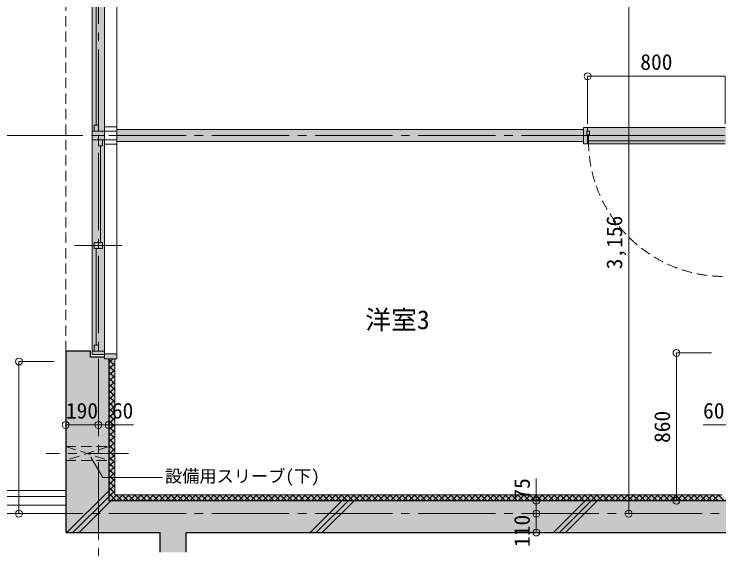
# Model space of a CAD drawing. Units: millimetres at full size, sheet at 1:50. Extents: x -9674 to 9699, y -6794 to 6791.
# Drawn here: x -7242 to -3144, y -3113 to -1 of the extents above; entities that cross this region are included whole.
import ezdxf
from ezdxf.enums import TextEntityAlignment as Align

# ---------------------------------------------------------------- set-up
doc = ezdxf.new("R2010")
doc.units = ezdxf.units.MM
doc.header["$LTSCALE"] = 50
doc.header["$PDMODE"] = 32
doc.header["$PDSIZE"] = 40
for name, pattern in [('CHAIN1', [8, 5, -1, 1, -1]), ('CHAIN2', [12, 9, -1, 1, -1]), ('DASHED1', [1.8, 1.2, -0.6])]:
    doc.linetypes.add(name, pattern=pattern)
for name, color, linetype, lineweight in [('1-0_芯', 7, 'CHAIN2', 9), ('1-1_躯体', 2, 'Continuous', 25), ('1-2_間仕切', 3, 'Continuous', 18), ('1-3_建具', 3, 'Continuous', 18), ('1-6_ﾊﾞﾙｺﾆｰ・階段', 7, 'Continuous', 9), ('1-7_その他', 7, 'DASHED1', 9), ('1-8_ハッチ', 4, 'Continuous', 9), ('1-A_文字', 7, 'Continuous', 9), ('1-B_寸法', 7, 'Continuous', 9), ('1-C_梁', 7, 'DASHED1', 9)]:
    doc.layers.add(name, color=color, linetype=linetype, lineweight=lineweight)
for name, color, linetype in [('4-0', 1, 'Continuous'), ('4-1', 2, 'Continuous'), ('4-2', 4, 'Continuous'), ('4-F', 4, 'Continuous')]:
    doc.layers.add(name, color=color, linetype=linetype)
doc.styles.add('ＭＳ ゴシック', font='')
doc.styles.get('ＭＳ ゴシック').set_extended_font_data('MS Gothic')

msp = doc.modelspace()

# ---------------------------------------------------------------- linework, layer by layer
at = {"layer": '1-0_芯'}
for p, q in [((-6752.5, -3658.14), (-6752.5, 5061.86)), ((-8492.5, -708.14), (-3032.5, -708.14)), ((-8492.5, -2908.14), (8517.5, -2908.14))]:
    msp.add_line(p, q, dxfattribs=at)
at = {"layer": '1-1_躯体'}
for p, q in [((-6797.5, -1963.14), (-6942.5, -1963.14)), ((-6942.5, -1963.14), (-6942.5, -3018.14)), ((-6797.5, -1998.14), (-6797.5, -1963.14)), ((-6717.5, -1998.14), (-6797.5, -1998.14)), ((-6692.5, -2008.14), (-6692.5, -2833.14)), ((-3092.5, -2833.14), (-6692.5, -2833.14)), ((-6942.5, -3018.14), (-6392.5, -3018.14)), ((-6392.5, -3133.14), (-6392.5, -3018.14)), ((-6242.5, -3133.14), (-6242.5, -3018.14)), ((-6242.5, -3018.14), (-1707.5, -3018.14))]:
    msp.add_line(p, q, dxfattribs=at)
at = {"layer": '1-2_間仕切'}
for p, q in [((-6645.5, -673.14), (-3932.5, -673.14)), ((-6645.5, -743.14), (-3932.5, -743.14))]:
    msp.add_line(p, q, dxfattribs=at)
at = {"layer": '1-3_建具', "color": 7, "lineweight": 9}
for p, q in [((-6645.5, 3131.86), (-6645.5, -1978.14)), ((-6787.5, -668.14), (-6787.5, 1321.86)), ((-6717.5, -668.14), (-6717.5, 1321.86)), ((-6787.5, -748.14), (-6787.5, -668.14)), ((-6717.5, -683.14), (-6787.5, -683.14)), ((-6717.5, -658.14), (-6645.5, -658.14)), ((-6717.5, -668.14), (-6717.5, -748.14)), ((-6717.5, -683.14), (-6645.5, -683.14)), ((-3907.5, -660.64), (-3107.5, -660.64)), ((-6787.5, -708.14), (-6717.5, -708.14)), ((-6717.5, -733.14), (-6787.5, -733.14)), ((-6717.5, -733.14), (-6645.5, -733.14)), ((-6787.5, -1948.14), (-6787.5, -748.14)), ((-6717.5, -1948.14), (-6717.5, -748.14)), ((-6717.5, -758.14), (-6645.5, -758.14)), ((-3107.5, -755.64), (-3907.5, -755.64)), ((-6890.98, -1348.14), (-6614.02, -1348.14)), ((-6787.5, -1983.14), (-6787.5, -1948.14)), ((-6717.5, -1963.14), (-6787.5, -1963.14)), ((-6717.5, -1948.14), (-6717.5, -1983.14)), ((-6787.5, -1983.14), (-6717.5, -1983.14))]:
    msp.add_line(p, q, dxfattribs=at)
at = {"layer": '1-3_建具'}
for p, q in [((-6764.5, -648.14), (-6764.5, 309.36)), ((-6776.5, -648.14), (-6776.5, -683.14)), ((-3907.5, -660.64), (-3932.5, -660.64)), ((-3932.5, -755.64), (-3932.5, -660.64)), ((-3912.5, -683.14), (-3897.5, -683.14)), ((-3912.5, -703.14), (-3912.5, -683.14)), ((-3907.5, -683.14), (-3907.5, -660.64)), ((-3897.5, -703.14), (-3897.5, -683.14)), ((-6752.5, -768.14), (-6752.5, -733.14)), ((-6728.5, -768.14), (-6728.5, -733.14)), ((-3912.5, -703.14), (-3897.5, -703.14)), ((-3907.5, -703.14), (-3907.5, -755.64)), ((-3902.5, -738.14), (-3902.5, -708.14)), ((-3902.5, -708.14), (-3112.5, -708.14)), ((-6752.5, -768.14), (-6728.5, -768.14)), ((-6740.5, -1330.64), (-6740.5, -768.14)), ((-3907.5, -755.64), (-3932.5, -755.64)), ((-3112.5, -738.14), (-3902.5, -738.14)), ((-6728.5, -1330.64), (-6776.5, -1330.64)), ((-6776.5, -1330.64), (-6776.5, -1365.64)), ((-6752.5, -1330.64), (-6752.5, -1365.64)), ((-6764.5, -1928.14), (-6764.5, -1365.64)), ((-6776.5, -1928.14), (-6776.5, -1963.14)), ((-6776.5, -1928.14), (-6752.5, -1928.14)), ((-6752.5, -1928.14), (-6752.5, -1963.14))]:
    msp.add_line(p, q, dxfattribs=at)
for points in [[(-6776.5, -648.14), (-6752.5, -648.14), (-6752.5, -683.14)], [(-6728.5, -1330.64), (-6728.5, -1365.64), (-6776.5, -1365.64)], [(-6645.5, -2008.14), (-6645.5, -1978.14), (-6717.5, -1978.14)], [(-6645.5, -2008.14), (-6717.5, -2008.14), (-6717.5, -1978.14)]]:
    msp.add_lwpolyline(points, dxfattribs=at)
at = {"layer": '1-3_建具', "color": 7, "linetype": 'DASHED1', "lineweight": 9}
msp.add_arc((-3112.5, -738.14), 790, 180, 270, dxfattribs=at)
at = {"layer": '1-6_ﾊﾞﾙｺﾆｰ・階段'}
for p, q in [((-8107.5, -2773.14), (-6942.5, -2773.14)), ((-8142.5, -2808.14), (-6942.5, -2808.14)), ((-8192.5, -2858.14), (-6942.5, -2858.14)), ((-8242.5, -2908.14), (-6942.5, -2908.14))]:
    msp.add_line(p, q, dxfattribs=at)
at = {"layer": '1-7_その他'}
for p, q in [((-6942.5, -2518.14), (-6692.5, -2518.14)), ((-6942.5, -2518.14), (-6692.5, -2598.14)), ((-6692.5, -2518.14), (-6942.5, -2598.14)), ((-6942.5, -2598.14), (-6692.5, -2598.14))]:
    msp.add_line(p, q, dxfattribs=at)
at = {"layer": '1-7_その他', "linetype": 'CHAIN1'}
msp.add_line((-6577.5, -2558.14), (-7057.5, -2558.14), dxfattribs=at)
at = {"layer": '1-8_ハッチ'}
for p, q in [((-6692.5, -2032.89), (-6667.76, -2008.14)), ((-6692.5, -2012.21), (-6657.5, -2047.21)), ((-6692.5, -2068.24), (-6657.5, -2033.24)), ((-6692.5, -2047.56), (-6657.5, -2082.56)), ((-6661.21, -2008.14), (-6657.5, -2011.85)), ((-6657.5, -2008.14), (-6657.5, -2798.14)), ((-6692.5, -2103.6), (-6657.5, -2068.6)), ((-6692.5, -2082.92), (-6657.5, -2117.92)), ((-6692.5, -2138.96), (-6657.5, -2103.96)), ((-6692.5, -2118.27), (-6657.5, -2153.27)), ((-6692.5, -2174.31), (-6657.5, -2139.31)), ((-6692.5, -2153.63), (-6657.5, -2188.63)), ((-6692.5, -2209.67), (-6657.5, -2174.67)), ((-6692.5, -2188.98), (-6657.5, -2223.98)), ((-6692.5, -2245.02), (-6657.5, -2210.02)), ((-6692.5, -2224.34), (-6657.5, -2259.34)), ((-6692.5, -2280.38), (-6657.5, -2245.38)), ((-6692.5, -2259.69), (-6657.5, -2294.69)), ((-6692.5, -2315.73), (-6657.5, -2280.73)), ((-6692.5, -2295.05), (-6657.5, -2330.05)), ((-6692.5, -2351.09), (-6657.5, -2316.09)), ((-6692.5, -2330.41), (-6657.5, -2365.41)), ((-6692.5, -2386.44), (-6657.5, -2351.44)), ((-6692.5, -2365.76), (-6657.5, -2400.76)), ((-6692.5, -2421.8), (-6657.5, -2386.8)), ((-6692.5, -2401.12), (-6657.5, -2436.12)), ((-6692.5, -2457.15), (-6657.5, -2422.15)), ((-6692.5, -2436.47), (-6657.5, -2471.47)), ((-6692.5, -2492.51), (-6657.5, -2457.51)), ((-6692.5, -2471.83), (-6657.5, -2506.83)), ((-6692.5, -2527.86), (-6657.5, -2492.86)), ((-6692.5, -2507.18), (-6657.5, -2542.18)), ((-6692.5, -2563.22), (-6657.5, -2528.22)), ((-6692.5, -2542.54), (-6657.5, -2577.54)), ((-6692.5, -2598.57), (-6657.5, -2563.57)), ((-6692.5, -2577.89), (-6657.5, -2612.89)), ((-6692.5, -2633.93), (-6657.5, -2598.93)), ((-6692.5, -2613.25), (-6657.5, -2648.25)), ((-6692.5, -2669.29), (-6657.5, -2634.29)), ((-6692.5, -2648.6), (-6657.5, -2683.6)), ((-6692.5, -2704.64), (-6657.5, -2669.64)), ((-6692.5, -2683.96), (-6657.5, -2718.96)), ((-6692.5, -2740), (-6657.5, -2705)), ((-6692.5, -2719.31), (-6657.5, -2754.31)), ((-6692.5, -2775.35), (-6657.5, -2740.35)), ((-6935.29, -3018.14), (-6692.5, -2775.35)), ((-6692.5, -2754.67), (-6657.5, -2789.67)), ((-6692.5, -2810.71), (-6657.5, -2775.71)), ((-6899.94, -3018.14), (-6692.5, -2810.71)), ((-6692.5, -2790.02), (-6649.38, -2833.14)), ((-6692.5, -2825.38), (-6684.74, -2833.14)), ((-6679.58, -2833.14), (-6644.58, -2798.14)), ((-3127.5, -2798.14), (-6657.5, -2798.14)), ((-6649.03, -2798.14), (-6614.03, -2833.14)), ((-6644.23, -2833.14), (-6609.23, -2798.14)), ((-6613.67, -2798.14), (-6578.67, -2833.14)), ((-6608.87, -2833.14), (-6573.87, -2798.14)), ((-6578.31, -2798.14), (-6543.31, -2833.14)), ((-6573.52, -2833.14), (-6538.52, -2798.14)), ((-6542.96, -2798.14), (-6507.96, -2833.14)), ((-6538.16, -2833.14), (-6503.16, -2798.14)), ((-6507.6, -2798.14), (-6472.6, -2833.14)), ((-6502.81, -2833.14), (-6467.81, -2798.14)), ((-6472.25, -2798.14), (-6437.25, -2833.14)), ((-6467.45, -2833.14), (-6432.45, -2798.14)), ((-6436.89, -2798.14), (-6401.89, -2833.14)), ((-6432.1, -2833.14), (-6397.1, -2798.14)), ((-6401.54, -2798.14), (-6366.54, -2833.14)), ((-6396.74, -2833.14), (-6361.74, -2798.14)), ((-6366.18, -2798.14), (-6331.18, -2833.14)), ((-6361.38, -2833.14), (-6326.38, -2798.14)), ((-6330.83, -2798.14), (-6295.83, -2833.14)), ((-6326.03, -2833.14), (-6291.03, -2798.14)), ((-6295.47, -2798.14), (-6260.47, -2833.14)), ((-6290.67, -2833.14), (-6255.67, -2798.14)), ((-6260.12, -2798.14), (-6225.12, -2833.14)), ((-6255.32, -2833.14), (-6220.32, -2798.14)), ((-6224.76, -2798.14), (-6189.76, -2833.14)), ((-6219.96, -2833.14), (-6184.96, -2798.14)), ((-6189.41, -2798.14), (-6154.41, -2833.14)), ((-6184.61, -2833.14), (-6149.61, -2798.14)), ((-6154.05, -2798.14), (-6119.05, -2833.14)), ((-6149.25, -2833.14), (-6114.25, -2798.14)), ((-6118.69, -2798.14), (-6083.69, -2833.14)), ((-6113.9, -2833.14), (-6078.9, -2798.14)), ((-6083.34, -2798.14), (-6048.34, -2833.14)), ((-6078.54, -2833.14), (-6043.54, -2798.14)), ((-6047.98, -2798.14), (-6012.98, -2833.14)), ((-6043.19, -2833.14), (-6008.19, -2798.14)), ((-6012.63, -2798.14), (-5977.63, -2833.14)), ((-6007.83, -2833.14), (-5972.83, -2798.14)), ((-5977.27, -2798.14), (-5942.27, -2833.14)), ((-5972.48, -2833.14), (-5937.48, -2798.14)), ((-5941.92, -2798.14), (-5906.92, -2833.14)), ((-5937.12, -2833.14), (-5902.12, -2798.14)), ((-5906.56, -2798.14), (-5871.56, -2833.14)), ((-5901.76, -2833.14), (-5866.76, -2798.14)), ((-5871.21, -2798.14), (-5836.21, -2833.14)), ((-5866.41, -2833.14), (-5831.41, -2798.14)), ((-5835.85, -2798.14), (-5800.85, -2833.14)), ((-5831.05, -2833.14), (-5796.05, -2798.14)), ((-5800.5, -2798.14), (-5765.5, -2833.14)), ((-5795.7, -2833.14), (-5760.7, -2798.14)), ((-5765.14, -2798.14), (-5730.14, -2833.14)), ((-5760.34, -2833.14), (-5725.34, -2798.14)), ((-5729.79, -2798.14), (-5694.79, -2833.14)), ((-5724.99, -2833.14), (-5689.99, -2798.14)), ((-5694.43, -2798.14), (-5659.43, -2833.14)), ((-5689.63, -2833.14), (-5654.63, -2798.14)), ((-5659.08, -2798.14), (-5624.08, -2833.14)), ((-5654.28, -2833.14), (-5619.28, -2798.14)), ((-5623.72, -2798.14), (-5588.72, -2833.14)), ((-5618.92, -2833.14), (-5583.92, -2798.14)), ((-5588.36, -2798.14), (-5553.36, -2833.14)), ((-5583.57, -2833.14), (-5548.57, -2798.14)), ((-5553.01, -2798.14), (-5518.01, -2833.14)), ((-5548.21, -2833.14), (-5513.21, -2798.14)), ((-5517.65, -2798.14), (-5482.65, -2833.14)), ((-5512.86, -2833.14), (-5477.86, -2798.14)), ((-5482.3, -2798.14), (-5447.3, -2833.14)), ((-5477.5, -2833.14), (-5442.5, -2798.14)), ((-5446.94, -2798.14), (-5411.94, -2833.14)), ((-5442.15, -2833.14), (-5407.15, -2798.14)), ((-5411.59, -2798.14), (-5376.59, -2833.14)), ((-5406.79, -2833.14), (-5371.79, -2798.14)), ((-5376.23, -2798.14), (-5341.23, -2833.14)), ((-5371.43, -2833.14), (-5336.43, -2798.14)), ((-5340.88, -2798.14), (-5305.88, -2833.14)), ((-5336.08, -2833.14), (-5301.08, -2798.14)), ((-5305.52, -2798.14), (-5270.52, -2833.14)), ((-5300.72, -2833.14), (-5265.72, -2798.14)), ((-5270.17, -2798.14), (-5235.17, -2833.14)), ((-5265.37, -2833.14), (-5230.37, -2798.14)), ((-5234.81, -2798.14), (-5199.81, -2833.14)), ((-5230.01, -2833.14), (-5195.01, -2798.14)), ((-5199.46, -2798.14), (-5164.46, -2833.14)), ((-5194.66, -2833.14), (-5159.66, -2798.14)), ((-5164.1, -2798.14), (-5129.1, -2833.14)), ((-5159.3, -2833.14), (-5124.3, -2798.14)), ((-5128.75, -2798.14), (-5093.75, -2833.14)), ((-5123.95, -2833.14), (-5088.95, -2798.14)), ((-5093.39, -2798.14), (-5058.39, -2833.14)), ((-5088.59, -2833.14), (-5053.59, -2798.14)), ((-5058.03, -2798.14), (-5023.03, -2833.14)), ((-5053.24, -2833.14), (-5018.24, -2798.14)), ((-5022.68, -2798.14), (-4987.68, -2833.14)), ((-5017.88, -2833.14), (-4982.88, -2798.14)), ((-4987.32, -2798.14), (-4952.32, -2833.14)), ((-4982.53, -2833.14), (-4947.53, -2798.14)), ((-4951.97, -2798.14), (-4916.97, -2833.14)), ((-4947.17, -2833.14), (-4912.17, -2798.14)), ((-4916.61, -2798.14), (-4881.61, -2833.14)), ((-4911.82, -2833.14), (-4876.82, -2798.14)), ((-4881.26, -2798.14), (-4846.26, -2833.14)), ((-4876.46, -2833.14), (-4841.46, -2798.14)), ((-4845.9, -2798.14), (-4810.9, -2833.14)), ((-4841.1, -2833.14), (-4806.1, -2798.14)), ((-4810.55, -2798.14), (-4775.55, -2833.14)), ((-4805.75, -2833.14), (-4770.75, -2798.14)), ((-4775.19, -2798.14), (-4740.19, -2833.14)), ((-4770.39, -2833.14), (-4735.39, -2798.14)), ((-4739.84, -2798.14), (-4704.84, -2833.14)), ((-4735.04, -2833.14), (-4700.04, -2798.14)), ((-4704.48, -2798.14), (-4669.48, -2833.14)), ((-4699.68, -2833.14), (-4664.68, -2798.14)), ((-4669.13, -2798.14), (-4634.13, -2833.14)), ((-4664.33, -2833.14), (-4629.33, -2798.14)), ((-4633.77, -2798.14), (-4598.77, -2833.14)), ((-4628.97, -2833.14), (-4593.97, -2798.14)), ((-4598.42, -2798.14), (-4563.42, -2833.14)), ((-4593.62, -2833.14), (-4558.62, -2798.14)), ((-4563.06, -2798.14), (-4528.06, -2833.14)), ((-4558.26, -2833.14), (-4523.26, -2798.14)), ((-4527.7, -2798.14), (-4492.7, -2833.14)), ((-4522.91, -2833.14), (-4487.91, -2798.14)), ((-4492.35, -2798.14), (-4457.35, -2833.14)), ((-4487.55, -2833.14), (-4452.55, -2798.14)), ((-4456.99, -2798.14), (-4421.99, -2833.14)), ((-4452.2, -2833.14), (-4417.2, -2798.14)), ((-4421.64, -2798.14), (-4386.64, -2833.14)), ((-4416.84, -2833.14), (-4381.84, -2798.14)), ((-4386.28, -2798.14), (-4351.28, -2833.14)), ((-4381.49, -2833.14), (-4346.49, -2798.14)), ((-4350.93, -2798.14), (-4315.93, -2833.14)), ((-4346.13, -2833.14), (-4311.13, -2798.14)), ((-4315.57, -2798.14), (-4280.57, -2833.14)), ((-4310.77, -2833.14), (-4275.77, -2798.14)), ((-4280.22, -2798.14), (-4245.22, -2833.14)), ((-4275.42, -2833.14), (-4240.42, -2798.14)), ((-4244.86, -2798.14), (-4209.86, -2833.14)), ((-4240.06, -2833.14), (-4205.06, -2798.14)), ((-4209.51, -2798.14), (-4174.51, -2833.14)), ((-4204.71, -2833.14), (-4169.71, -2798.14)), ((-4174.15, -2798.14), (-4139.15, -2833.14)), ((-4169.35, -2833.14), (-4134.35, -2798.14)), ((-4138.8, -2798.14), (-4103.8, -2833.14)), ((-4134, -2833.14), (-4099, -2798.14)), ((-4103.44, -2798.14), (-4068.44, -2833.14)), ((-4098.64, -2833.14), (-4063.64, -2798.14)), ((-4068.09, -2798.14), (-4033.09, -2833.14)), ((-4063.29, -2833.14), (-4028.29, -2798.14)), ((-4032.73, -2798.14), (-3997.73, -2833.14)), ((-4027.93, -2833.14), (-3992.93, -2798.14)), ((-3997.37, -2798.14), (-3962.37, -2833.14)), ((-3992.58, -2833.14), (-3957.58, -2798.14)), ((-3962.02, -2798.14), (-3927.02, -2833.14)), ((-3957.22, -2833.14), (-3922.22, -2798.14)), ((-3926.66, -2798.14), (-3891.66, -2833.14)), ((-3921.87, -2833.14), (-3886.87, -2798.14)), ((-3891.31, -2798.14), (-3856.31, -2833.14)), ((-3886.51, -2833.14), (-3851.51, -2798.14)), ((-3855.95, -2798.14), (-3820.95, -2833.14)), ((-3851.16, -2833.14), (-3816.16, -2798.14)), ((-3820.6, -2798.14), (-3785.6, -2833.14)), ((-3815.8, -2833.14), (-3780.8, -2798.14)), ((-3785.24, -2798.14), (-3750.24, -2833.14)), ((-3780.44, -2833.14), (-3745.44, -2798.14)), ((-3749.89, -2798.14), (-3714.89, -2833.14)), ((-3745.09, -2833.14), (-3710.09, -2798.14)), ((-3714.53, -2798.14), (-3679.53, -2833.14)), ((-3709.73, -2833.14), (-3674.73, -2798.14)), ((-3679.18, -2798.14), (-3644.18, -2833.14)), ((-3674.38, -2833.14), (-3639.38, -2798.14)), ((-3643.82, -2798.14), (-3608.82, -2833.14)), ((-3639.02, -2833.14), (-3604.02, -2798.14)), ((-3608.47, -2798.14), (-3573.47, -2833.14)), ((-3603.67, -2833.14), (-3568.67, -2798.14)), ((-3573.11, -2798.14), (-3538.11, -2833.14)), ((-3568.31, -2833.14), (-3533.31, -2798.14)), ((-3537.76, -2798.14), (-3502.76, -2833.14)), ((-3532.96, -2833.14), (-3497.96, -2798.14)), ((-3502.4, -2798.14), (-3467.4, -2833.14)), ((-3497.6, -2833.14), (-3462.6, -2798.14)), ((-3467.04, -2798.14), (-3432.04, -2833.14)), ((-3462.25, -2833.14), (-3427.25, -2798.14)), ((-3431.69, -2798.14), (-3396.69, -2833.14)), ((-3426.89, -2833.14), (-3391.89, -2798.14)), ((-3396.33, -2798.14), (-3361.33, -2833.14)), ((-3391.54, -2833.14), (-3356.54, -2798.14)), ((-3360.98, -2798.14), (-3325.98, -2833.14)), ((-3356.18, -2833.14), (-3321.18, -2798.14)), ((-3325.62, -2798.14), (-3290.62, -2833.14)), ((-3320.83, -2833.14), (-3285.83, -2798.14)), ((-3290.27, -2798.14), (-3255.27, -2833.14)), ((-3285.47, -2833.14), (-3250.47, -2798.14)), ((-3254.91, -2798.14), (-3219.91, -2833.14)), ((-3250.11, -2833.14), (-3215.11, -2798.14)), ((-3219.56, -2798.14), (-3184.56, -2833.14)), ((-3214.76, -2833.14), (-3179.76, -2798.14)), ((-3184.2, -2798.14), (-3149.2, -2833.14)), ((-3179.4, -2833.14), (-3144.4, -2798.14)), ((-3148.85, -2798.14), (-3113.85, -2833.14)), ((-6864.58, -3018.14), (-6679.58, -2833.14)), ((-5521.08, -3018.14), (-5336.08, -2833.14)), ((-5485.72, -3018.14), (-5300.72, -2833.14)), ((-5450.37, -3018.14), (-5265.37, -2833.14)), ((-4106.87, -3018.14), (-3921.87, -2833.14)), ((-4071.51, -3018.14), (-3886.51, -2833.14)), ((-4036.16, -3018.14), (-3851.16, -2833.14))]:
    msp.add_line(p, q, dxfattribs=at)
at = {"layer": '1-A_文字'}
for p, q in [((-6796.03, -2578.71), (-6726.9, -2698.45)), ((-6726.9, -2698.45), (-6379.06, -2698.45))]:
    msp.add_line(p, q, dxfattribs=at)
at = {"layer": '1-B_寸法'}
for p, q in [((-3668.81, 247.86), (-3668.81, -2908.14)), ((-3907.5, -640.63), (-3907.5, -363.14)), ((-3390.92, -1973.14), (-3188.17, -1973.14)), ((-3390.92, -1973.14), (-3390.92, -2833.14)), ((-7214.41, -2023.14), (-7214.41, -2908.14)), ((-7214.41, -2023.14), (-7011.65, -2023.14)), ((-6752.5, -2392.36), (-6942.5, -2392.36)), ((-6549.01, -2392.36), (-6752.5, -2392.36)), ((-3235.99, -2392.36), (-3032.5, -2392.36)), ((-4206.22, -2704.19), (-4206.22, -2908.14)), ((-4206.22, -2908.14), (-4206.22, -3018.14))]:
    msp.add_line(p, q, dxfattribs=at)
msp.add_lwpolyline([(-3107.5, -640.63), (-3107.5, -363.14), (-3907.5, -363.14)], dxfattribs=at)
at = {"layer": '1-B_寸法', "color": 3}
for p in [(-3907.5, -363.14), (-3390.92, -1973.14), (-7214.41, -2023.14), (-6942.5, -2392.36), (-6752.5, -2392.36), (-6692.5, -2392.36), (-4206.22, -2833.14), (-3390.92, -2833.14), (-7214.41, -2908.14), (-4206.22, -2908.14), (-3668.81, -2908.14), (-4206.22, -3018.14)]:
    msp.add_point(p, dxfattribs=at)
at = {"layer": '1-C_梁'}
msp.add_line((-6942.5, -1963.14), (-6942.5, 3116.86), dxfattribs=at)
at = {"layer": '4-0'}
for points in [[(-6942.5, -3018.14), (-6797.5, -1998.14), (-6797.5, -1963.14)], [(-6942.5, -3018.14), (-6797.5, -1963.14), (-6942.5, -1963.14)], [(-6942.5, -3018.14), (-6717.5, -2008.14), (-6717.5, -1998.14)], [(-6942.5, -3018.14), (-6717.5, -1998.14), (-6797.5, -1998.14)], [(-6942.5, -3018.14), (-6692.5, -2833.14), (-6692.5, -2008.14)], [(-6942.5, -3018.14), (-6692.5, -2008.14), (-6717.5, -2008.14)], [(-1742.5, -2913.14), (-6692.5, -2833.14), (-6942.5, -3018.14)], [(-1742.5, -2913.14), (-3092.5, -2833.14), (-6692.5, -2833.14)], [(-6942.5, -3018.14), (-1742.5, -2968.14), (-1742.5, -2913.14)], [(-6942.5, -3018.14), (-1707.5, -3018.14), (-1707.5, -2968.14)], [(-6942.5, -3018.14), (-1707.5, -2968.14), (-1742.5, -2968.14)], [(-6392.5, -3006.43), (-6392.5, -3133.14), (-6242.5, -3018.14), (-6242.5, -3133.14)]]:
    msp.add_solid(points, dxfattribs=at)
at = {"layer": '4-1'}
msp.add_solid([(-6787.5, -1983.14), (-6717.5, -1983.14), (-6787.5, 3136.86), (-6717.5, 3136.86)], dxfattribs=at)
at = {"layer": '4-2'}
for points in [[(-6645.5, -743.14), (-6645.5, -673.14), (-3932.5, -743.14), (-3932.5, -673.14)], [(-3932.5, -755.64), (-3932.5, -660.64), (-3072.5, -755.64), (-3072.5, -660.64)]]:
    msp.add_solid(points, dxfattribs=at)
at = {"layer": '4-F'}
for points in [[(-6717.5, -2008.14), (-6717.5, -1978.14), (-6645.5, -1978.14)], [(-6717.5, -2008.14), (-6645.5, -1978.14), (-6645.5, -2008.14)], [(-6692.5, -2008.14), (-6657.5, -2008.14), (-6692.5, -2833.14), (-6657.5, -2798.14)], [(-6692.5, -2833.14), (-6657.5, -2798.14), (-3092.5, -2833.14), (-3127.5, -2798.14)]]:
    msp.add_solid(points, dxfattribs=at)

# ---------------------------------------------------------------- texts
at = {"layer": '1-A_文字', "style": 'ＭＳ ゴシック'}
for s, height, p in [('洋室3', 110, (-5200.56, -1867.72)), ('設備用スリーブ(下)', 73.31, (-6364.95, -2748.52))]:
    msp.add_text(s, height=height, dxfattribs=at).set_placement(p, align=Align.BOTTOM_LEFT)
at = {"layer": '1-B_寸法', "style": 'ＭＳ ゴシック'}
for s, p in [('800', (-3601.25, -353.14)), ('190', (-6941.25, -2382.36)), ('60', (-6673.79, -2382.36)), ('60', (-3236.21, -2382.36))]:
    msp.add_text(s, height=91.64, dxfattribs=at).set_placement(p, align=Align.BOTTOM_LEFT)
for s, p in [('3,156', (-3678.81, -1486.39)), ('860', (-3400.92, -2496.89)), ('75', (-4216.22, -2826.67)), ('110', (-4216.22, -3101.96))]:
    msp.add_text(s, height=91.64, rotation=90, dxfattribs=at).set_placement(p, align=Align.BOTTOM_LEFT)

doc.saveas('drawing.dxf')
